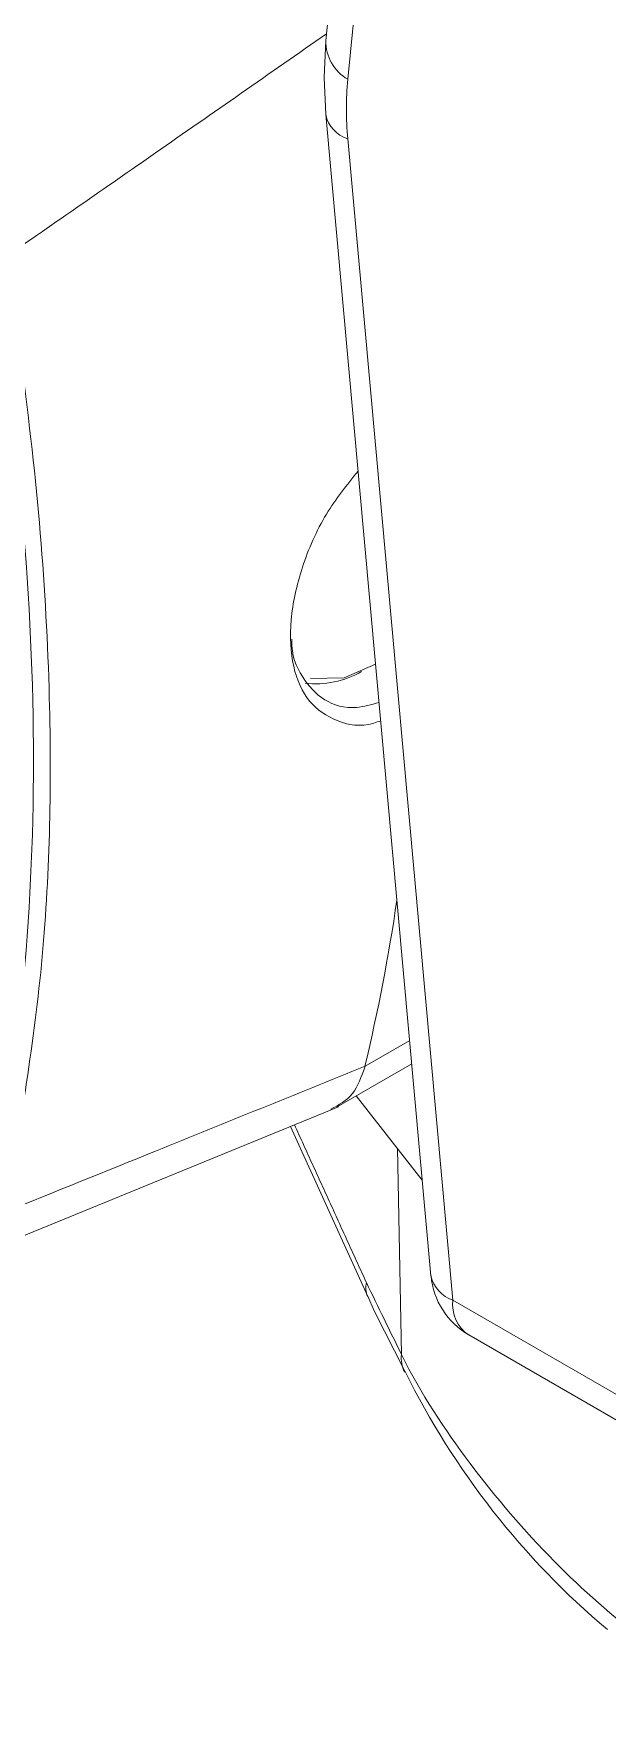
# Model space of a CAD drawing. Extents: x 2 to 136, y 1 to 99.
# Drawn here: x 97.265 to 97.737, y 10.028 to 11.406 of the extents above; entities that cross this region are included whole.
import ezdxf

# ---------------------------------------------------------------- set-up
doc = ezdxf.new("R2010")
doc.units = 0
doc.header["$MEASUREMENT"] = 0
doc.linetypes.add('SLD-Solid', pattern=[0])
doc.layers.add('OBJECT', color=7, linetype='CONTINUOUS')

msp = doc.modelspace()

# ---------------------------------------------------------------- linework, layer by layer
at = {"layer": 'OBJECT', "linetype": 'SLD-Solid', "lineweight": 15}
for p, q in [((97.5919, 12.2553), (97.5054, 11.4004)), ((97.6099, 12.2235), (97.5234, 11.3686)), ((97.5053, 11.3395), (97.5918, 10.3848)), ((97.5234, 11.3197), (97.6099, 10.3649)), ((97.5743, 10.5783), (97.5376, 10.5571)), ((97.5148, 10.5238), (97.576, 10.5591)), ((97.5304, 10.5328), (97.5847, 10.4636)), ((97.2124, 10.3995), (97.5158, 10.5238)), ((97.4762, 10.5076), (97.5399, 10.3679)), ((97.5676, 10.3202), (97.5642, 10.4897)), ((97.6099, 10.3649), (97.8206, 10.2433)), ((97.6228, 10.3363), (97.8336, 10.2147))]:
    msp.add_line(p, q, dxfattribs=at)
at = {"layer": 'OBJECT', "linetype": 'SLD-Solid', "lineweight": 15, "flags": 128}
for points in [[(97.5054, 11.4004), (97.5039, 11.3699), (97.5053, 11.3395)], [(97.5463, 10.8877), (97.5205, 10.8766), (97.4928, 10.876)], [(97.5398, 10.3682), (97.5451, 10.3562), (97.5702, 10.3066)]]:
    msp.add_lwpolyline(points, dxfattribs=at)
at = {"layer": 'OBJECT', "linetype": 'SLD-Solid', "lineweight": 15}
for centre, radius, start, end in [((97.5415, 11.3998), 0.0361, 179.115, 239.8677), ((97.7793, 11.3441), 0.257, 174.5389, 185.4611), ((97.5314, 11.3451), 0.0267, 192.0457, 252.4517), ((97.4974, 10.9455), 0.0739, 262.918, 300.1989), ((96.0377, 10.9162), 1.5422, 346.5372, 351.7073), ((97.5563, 10.3752), 0.0181, 166.7255, 203.9117), ((97.6541, 10.3905), 0.0625, 185.1771, 240.0027), ((97.6179, 10.3904), 0.0267, 192.0456, 252.4517), ((97.6399, 10.3613), 0.0303, 173.0952, 235.5933), ((97.5923, 10.317), 0.0249, 172.7835, 206.8144), ((98.1641, 10.6), 0.6623, 206.3466, 229.8213)]:
    msp.add_arc(centre, radius, start, end, dxfattribs=at)
msp.add_ellipse((95.6833, 11.7058), major_axis=(-1.1233, 1.9121), ratio=0.582398, start_param=3.705236, end_param=4.140027, dxfattribs=at)
for points, knots in [([(97.506, 11.406), (97.4591, 11.3734), (97.371, 11.3119), (97.2827, 11.2506), (97.2413, 11.2219)], [0, 0, 0, 0, 0.531409, 1, 1, 1, 1]), ([(97.2413, 11.2219), (97.2423, 11.216), (97.2474, 11.1865), (97.2663, 11.0633), (97.2821, 10.871), (97.2766, 10.6372), (97.2531, 10.5039), (97.2413, 10.4372)], [0, 0, 0, 0, 0.020664, 0.103331, 0.434809, 0.717404, 1, 1, 1, 1]), ([(97.5505, 10.8412), (97.5486, 10.8405), (97.5352, 10.8355), (97.5136, 10.8398), (97.4903, 10.8551), (97.4771, 10.8845), (97.475, 10.9232), (97.4845, 10.9673), (97.5036, 11.0112), (97.5227, 11.0351), (97.5319, 11.0465)], [0, 0, 0, 0, 0.022239, 0.162579, 0.303084, 0.444225, 0.585932, 0.727883, 0.869735, 1, 1, 1, 1]), ([(97.4775, 10.9084), (97.4775, 10.9081), (97.4768, 10.8953), (97.4853, 10.8761), (97.503, 10.8566), (97.5258, 10.8497), (97.5428, 10.8545), (97.5491, 10.8562)], [0, 0, 0, 0, 0.007542, 0.284178, 0.560863, 0.837601, 1, 1, 1, 1]), ([(97.5376, 10.5572), (97.4802, 10.5339), (97.3815, 10.4939), (97.2827, 10.4539), (97.2413, 10.4372)], [0, 0, 0, 0, 0.58145, 1, 1, 1, 1]), ([(97.5096, 10.5218), (97.516, 10.5253), (97.5292, 10.5324), (97.5347, 10.5487), (97.5376, 10.5571)], [0, 0, 0, 0, 0.491593, 1, 1, 1, 1]), ([(97.5387, 10.3793), (97.5484, 10.3593), (97.5581, 10.3393), (97.5676, 10.3202), (97.5676, 10.3202)], [0, 0, 0, 0, 0.999971, 1, 1, 1, 1]), ([(97.5676, 10.3202), (97.5676, 10.3202), (97.5835, 10.2879), (97.6221, 10.2297), (97.7111, 10.1249), (97.7934, 10.0621), (97.8518, 10.0283), (97.8518, 10.0283)], [0, 0, 0, 0, 0.000004, 0.259099, 0.518181, 0.999995, 1, 1, 1, 1])]:
    msp.add_open_spline(points, degree=3, knots=knots, dxfattribs=at)
for points in [[(97.5376, 10.5571), (97.5376, 10.5572)], [(97.4796, 10.509), (97.5387, 10.3793)]]:
    msp.add_open_spline(points, degree=1, dxfattribs=at)

doc.saveas('drawing.dxf')
